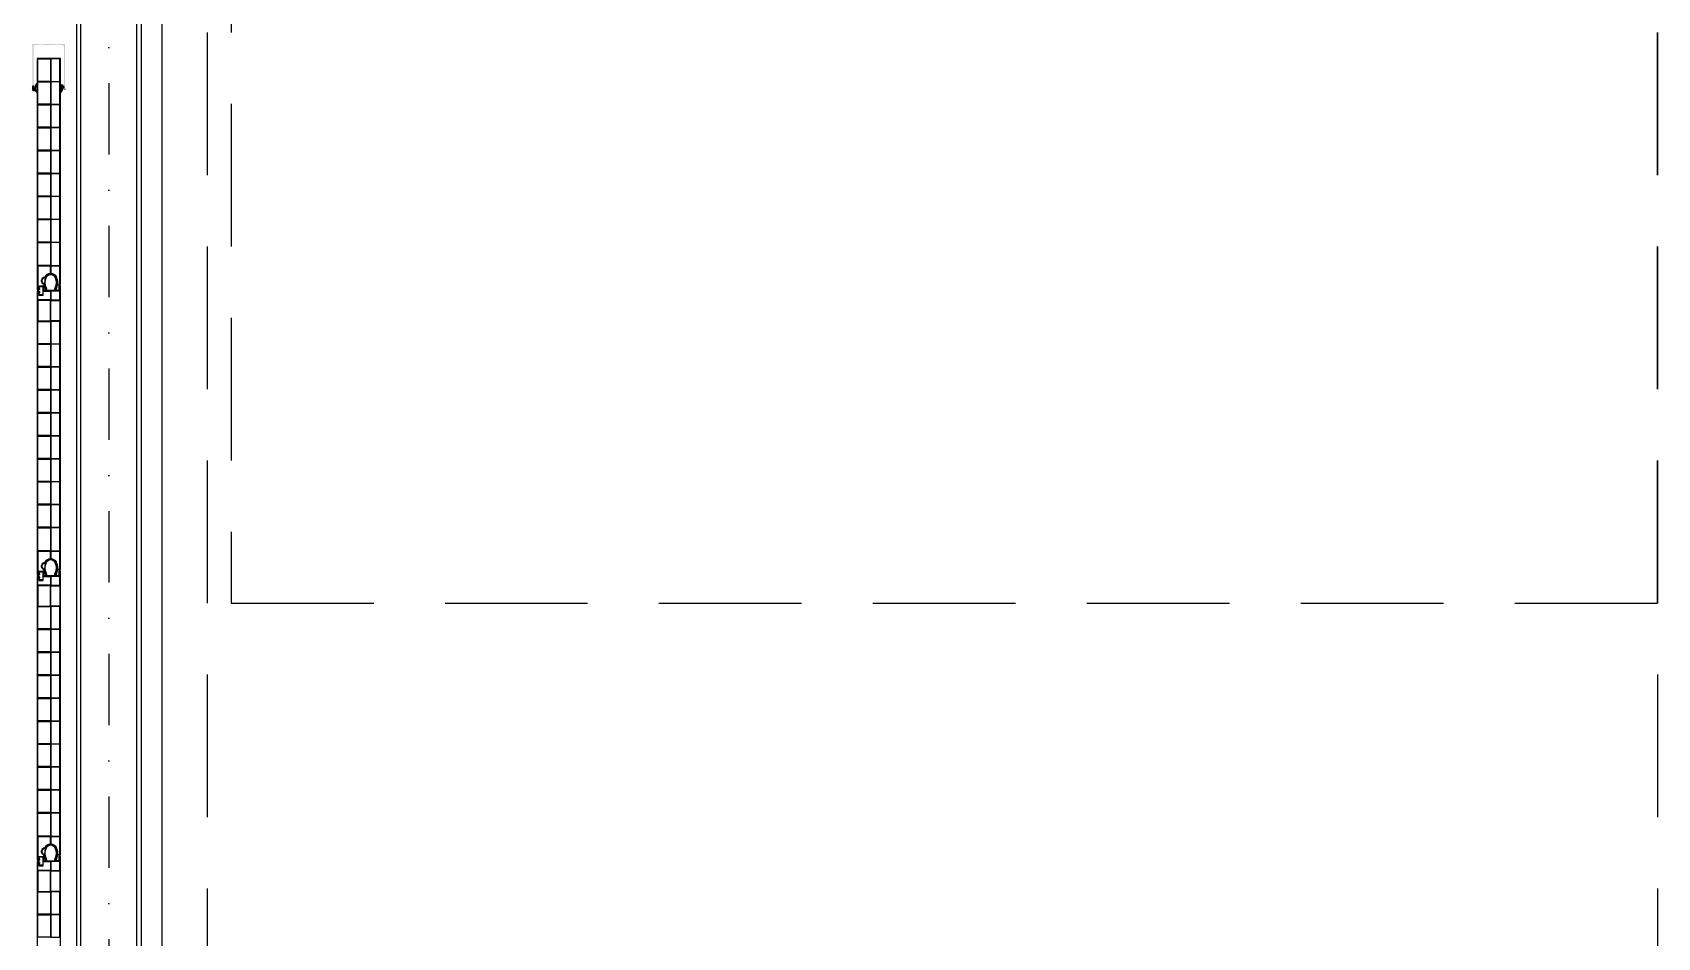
# Model space of a CAD drawing. Header units: millimetres. Extents: x -10134 to 185601, y -10232 to 93662.
# Drawn here: x 29957 to 32805, y 68924 to 70511 of the extents above; entities that cross this region are included whole.
import ezdxf

# ---------------------------------------------------------------- set-up
doc = ezdxf.new("R2010")
doc.units = ezdxf.units.MM
doc.header["$LTSCALE"] = 100
doc.linetypes.add('B0301', pattern=[2.5, 1.25, -0.625, 0, -0.625])
doc.linetypes.add('B0403', pattern=[3.75, 2.5, -1.25])
for name, color, linetype in [('A--L21', 8, 'Continuous'), ('A--L31', 8, 'Continuous'), ('A--L32', 8, 'Continuous'), ('AL$7A---_STRAMIEN', 1, 'Continuous')]:
    doc.layers.add(name, color=color, linetype=linetype)
pattern_1 = [(135, (30079.8289, 70292.54143), (0.3535534, 0.3535534), []), (45, (30079.8289, 70292.54143), (1.0606602, 0.3535534), [1.25, -0.75])]

msp = doc.modelspace()

# ---------------------------------------------------------------- hatches: boundary and pattern name
at = {"layer": 'A--L21'}
h = msp.add_hatch(dxfattribs=at)
h.set_pattern_fill('ANSI33', color=256, scale=4, angle=-90, style=0)
h.set_pattern_definition([(135, (30079.8289, 70292.5414), (0.7071068, 0.7071068), []), (135, (30079.1218, 70292.5414), (0.7071068, 0.7071068), [0.5, -0.25])])
edge = h.paths.add_edge_path()
edge.add_arc((29977.1, 70490.4), 0.2, 90, 135.0013, ccw=False)
edge.add_line((29977.1, 70490.6), (29985.1, 70490.6))
edge.add_arc((29985.1, 70490.4), 0.2, 45.0005, 90, ccw=False)
edge.add_line((29985.3, 70490.6), (29985.4, 70490.5))
edge.add_arc((29985.5, 70490.6), 0.2, 225.0005, 314.9995)
edge.add_line((29985.7, 70490.5), (29985.8, 70490.6))
edge.add_arc((29985.9, 70490.4), 0.2, 90, 134.9995, ccw=False)
edge.add_line((29985.9, 70490.6), (29993.9, 70490.6))
edge.add_arc((29993.9, 70490.4), 0.2, 44.9987, 90, ccw=False)
edge.add_line((29994.1, 70490.6), (29994.5, 70490.2))
edge.add_arc((29994.6, 70490.3), 0.2, 224.9987, 270)
edge.add_line((29994.6, 70490.1), (30003.4, 70490.1))
edge.add_arc((30003.4, 70490.3), 0.2, 270, 314.9995)
edge.add_line((30003.6, 70490.2), (30004, 70490.6))
edge.add_arc((30004.1, 70490.4), 0.2, 90, 134.9995, ccw=False)
edge.add_line((30004.1, 70490.6), (30013.8, 70490.6))
edge.add_arc((30013.8, 70490.4), 0.2, 0, 90, ccw=False)
edge.add_line((30014, 70490.4), (30014, 70410.8))
edge.add_arc((30013.8, 70410.8), 0.2, -90, 0, ccw=False)
edge.add_line((30013.8, 70410.6), (30009.5, 70410.6))
edge.add_arc((30009.5, 70410.8), 0.2, 180, 270, ccw=False)
edge.add_line((30009.3, 70410.8), (30009.3, 70413.4))
edge.add_arc((30009.5, 70413.4), 0.2, 90, 180, ccw=False)
edge.add_line((30009.5, 70413.6), (30010.1, 70413.6))
edge.add_arc((30010.1, 70413.4), 0.2, 0, 90, ccw=False)
edge.add_line((30010.3, 70413.4), (30010.3, 70412.3))
edge.add_arc((30010.5, 70412.3), 0.2, 180, 270)
edge.add_line((30010.5, 70412.1), (30012.3, 70412.1))
edge.add_arc((30012.3, 70412.3), 0.2, 270, 360)
edge.add_line((30012.5, 70412.3), (30012.5, 70417.4))
edge.add_arc((30012.3, 70417.4), 0.2, 0, 90)
edge.add_line((30012.3, 70417.6), (30010.5, 70417.6))
edge.add_arc((30010.5, 70417.4), 0.2, 90, 180)
edge.add_line((30010.3, 70417.4), (30010.3, 70416.3))
edge.add_arc((30010.1, 70416.3), 0.2, -90, 0, ccw=False)
edge.add_line((30010.1, 70416.1), (30009.5, 70416.1))
edge.add_arc((30009.5, 70416.3), 0.2, 180, 270, ccw=False)
edge.add_line((30009.3, 70416.3), (30009.3, 70420.4))
edge.add_arc((30009.5, 70420.4), 0.2, 90, 180, ccw=False)
edge.add_line((30009.5, 70420.6), (30010.1, 70420.6))
edge.add_arc((30010.1, 70420.4), 0.2, 0, 90, ccw=False)
edge.add_line((30010.3, 70420.4), (30010.3, 70419.3))
edge.add_arc((30010.5, 70419.3), 0.2, 180, 270)
edge.add_line((30010.5, 70419.1), (30011.8, 70419.1))
edge.add_arc((30011.8, 70419.3), 0.2, 270, 360)
edge.add_line((30012, 70419.3), (30012, 70486.7))
edge.add_arc((30011.8, 70486.7), 0.2, 0, 45.0004)
edge.add_line((30012, 70486.9), (30010.3, 70488.6))
edge.add_arc((30010.1, 70488.4), 0.2, 45.0004, 90)
edge.add_line((30010.1, 70488.6), (29960.9, 70488.6))
edge.add_arc((29960.9, 70488.4), 0.2, 90, 135)
edge.add_line((29960.8, 70488.6), (29959.1, 70486.9))
edge.add_arc((29959.2, 70486.7), 0.2, 135, 180)
edge.add_line((29959, 70486.7), (29959, 70419.3))
edge.add_arc((29959.2, 70419.3), 0.2, 180, 270)
edge.add_line((29959.2, 70419.1), (29960.3, 70419.1))
edge.add_arc((29960.3, 70419.3), 0.2, 270, 360)
edge.add_line((29960.5, 70419.3), (29960.5, 70420.4))
edge.add_arc((29960.7, 70420.4), 0.2, 90, 180, ccw=False)
edge.add_line((29960.7, 70420.6), (29961.3, 70420.6))
edge.add_arc((29961.3, 70420.4), 0.2, 0, 90, ccw=False)
edge.add_line((29961.5, 70420.4), (29961.5, 70417.8))
edge.add_arc((29961.3, 70417.8), 0.2, -90, 0, ccw=False)
edge.add_line((29961.3, 70417.6), (29960.7, 70417.6))
edge.add_arc((29960.7, 70417.4), 0.2, 90, 180)
edge.add_line((29960.5, 70417.4), (29960.5, 70411.8))
edge.add_arc((29960.7, 70411.8), 0.2, 180.0068, 320.5866)
edge.add_line((29960.9, 70411.7), (29961.2, 70412))
edge.add_arc((29961.3, 70411.9), 0.2, 0.0012, 140.5811, ccw=False)
edge.add_line((29961.5, 70411.9), (29961.5, 70410.8))
edge.add_arc((29961.3, 70410.8), 0.2, -90, 0, ccw=False)
edge.add_line((29961.3, 70410.6), (29959.2, 70410.6))
edge.add_arc((29959.2, 70410.8), 0.2, 180, 270, ccw=False)
edge.add_line((29959, 70410.8), (29959, 70417.4))
edge.add_arc((29958.8, 70417.4), 0.2, 0, 90)
edge.add_line((29958.8, 70417.6), (29957.2, 70417.6))
edge.add_arc((29957.2, 70417.8), 0.2, 180, 270, ccw=False)
edge.add_line((29957, 70417.8), (29957, 70490.4))
edge.add_arc((29957.2, 70490.4), 0.2, 90, 180, ccw=False)
edge.add_line((29957.2, 70490.6), (29966.9, 70490.6))
edge.add_arc((29966.9, 70490.4), 0.2, 45.0003, 90, ccw=False)
edge.add_line((29967.1, 70490.6), (29967.5, 70490.2))
edge.add_arc((29967.6, 70490.3), 0.2, 225.0003, 270)
edge.add_line((29967.6, 70490.1), (29976.4, 70490.1))
edge.add_arc((29976.4, 70490.3), 0.2, 270, 315.0013)
edge.add_line((29976.6, 70490.2), (29977, 70490.6))
h = msp.add_hatch(dxfattribs=at)
h.set_pattern_fill('ANSI38', color=256, scale=4, angle=-90, style=0)
h.set_pattern_definition(pattern_1)
edge = h.paths.add_edge_path()
edge.add_arc((29963.9, 70409.6), 0.8, 180, 281.7228, ccw=False)
edge.add_line((29963.1, 70409.6), (29963.1, 70414))
edge.add_arc((29964.1, 70414), 1, 121.2319, 180, ccw=False)
edge.add_line((29963.6, 70414.8), (29964.7, 70419.5))
edge.add_arc((29964.1, 70421.4), 2, 287.6964, 360)
edge.add_arc((29965.6, 70421.4), 0.52, 2.1717, 175.8146)
edge.add_arc((29963.8, 70421.9), 1.37, 275.3959, 340.3967, ccw=False)
edge.add_arc((29972.6, 70412.5), 11.8, 137.6396, 180.4908)
edge.add_arc((29961, 70412.4), 0.202, 166.3325, 323.6607)
edge.add_line((29961.2, 70412.2), (29961.3, 70412.4))
edge.add_arc((29961.4, 70412.3), 0.2, 0, 141.3572, ccw=False)
edge.add_line((29961.6, 70412.3), (29961.6, 70410.6))
edge.add_arc((29961.4, 70410.6), 0.2, -90, 0, ccw=False)
edge.add_line((29961.4, 70410.4), (29959.7, 70410.4))
edge.add_arc((29959.5, 70411.4), 1.09, 158.6265, 279.1681, ccw=False)
edge.add_arc((29949.4, 70414.6), 9.57, 343.2293, 371.3116)
edge.add_arc((29958.5, 70416.4), 0.3, 17.1577, 90)
edge.add_line((29958.5, 70416.7), (29957.6, 70416.7))
edge.add_arc((29957.6, 70416.3), 0.4, 87.7835, 170.8473)
edge.add_line((29957.2, 70416.4), (29957, 70410.6))
edge.add_arc((29959, 70410.6), 2, 179.9852, 261.4074)
edge.add_line((29958.7, 70408.7), (29961.9, 70408.5))
edge.add_arc((29961.9, 70406.5), 2, 51.4159, 89.4872, ccw=False)
edge.add_line((29963.1, 70408.1), (29965.5, 70402.7))
edge.add_arc((29965.8, 70403), 0.4, 227.7041, 412.9707)
edge.add_line((29966, 70403.3), (29964.1, 70408.8))
h = msp.add_hatch(dxfattribs=at)
h.set_pattern_fill('ANSI38', color=256, scale=4, angle=-90, style=0)
h.set_pattern_definition(pattern_1)
edge = h.paths.add_edge_path(flags=16)
edge.add_line((30009.6, 70415.5), (30010.8, 70415.5))
edge.add_arc((30010.8, 70414.9), 0.6, -90, 90, ccw=False)
edge.add_line((30010.8, 70414.3), (30009.6, 70414.3))
edge.add_arc((30009.6, 70414.9), 0.6, 90, 270, ccw=False)
edge = h.paths.add_edge_path()
edge.add_arc((30006.5, 70418.3), 0.2, 117.2079, 232.6811, ccw=False)
edge.add_line((30006.4, 70418.5), (30007.5, 70419.1))
edge.add_line((30007.5, 70419.1), (30009.3, 70419.1))
edge.add_line((30009.3, 70419.1), (30009.3, 70416.7))
edge.add_arc((30009.3, 70416.4), 0.3, 90, 270)
edge.add_line((30009.3, 70416.1), (30010.8, 70416.1))
edge.add_arc((30010.8, 70416.3), 0.2, 270, 328.5358)
edge.add_line((30010.9, 70416.2), (30011, 70416.6))
edge.add_arc((30011.2, 70416.5), 0.2, 38.9084, 158.4165, ccw=False)
edge.add_line((30011.4, 70416.6), (30012, 70415.5))
edge.add_arc((30011.2, 70414.9), 1, 0, 37.8384, ccw=False)
edge.add_arc((30011.2, 70414.9), 1, -37.8384, 0, ccw=False)
edge.add_line((30012, 70414.3), (30011.4, 70413.1))
edge.add_arc((30011.2, 70413.2), 0.2, 201.5835, 321.0916, ccw=False)
edge.add_line((30011, 70413.1), (30010.9, 70413.5))
edge.add_arc((30010.8, 70413.4), 0.2, 31.4642, 90)
edge.add_line((30010.8, 70413.6), (30009.3, 70413.6))
edge.add_arc((30009.3, 70413.3), 0.3, 90, 270)
edge.add_line((30009.3, 70413), (30009.3, 70410.8))
edge.add_line((30009.3, 70410.8), (30006.6, 70405.7))
edge.add_arc((30006.4, 70406), 0.4, 131.0631, 305.8028, ccw=False)
edge.add_line((30006.1, 70406.3), (30006.8, 70411))
edge.add_arc((30005.9, 70412), 1.4, 313.6258, 407.8227)
edge.add_line((30006.8, 70413), (30006, 70414))
edge.add_arc((30006.2, 70414.2), 0.3, 66.9851, 224.0274, ccw=False)
edge.add_line((30006.4, 70414.5), (30007.1, 70413.7))
edge.add_arc((30007.3, 70413.8), 0.2, 229.0045, 360)
edge.add_line((30007.5, 70413.8), (30007.5, 70415))
edge.add_arc((30007.3, 70415), 0.2, 0, 57.3588)
edge.add_line((30007.4, 70415.2), (30006.4, 70416))
edge.add_arc((30006.5, 70416.1), 0.2, 126.9463, 233.7597, ccw=False)
edge.add_line((30006.4, 70416.3), (30007.4, 70417))
edge.add_arc((30007.3, 70417.2), 0.2, 293.1061, 426.8939)
edge.add_line((30007.4, 70417.4), (30006.4, 70418.2))

# ---------------------------------------------------------------- linework, layer by layer
at = {"layer": 'A--L21', "linetype": 'B0403'}
msp.add_line((30264, 45510.6), (30264, 87810.6), dxfattribs=at)
at = {"layer": 'A--L21'}
for p, q in [((30006, 70465.2), (29965.3, 70465.2)), ((30014, 70410.9), (30014, 70412.1))]:
    msp.add_line(p, q, dxfattribs=at)
at = {"layer": 'A--L21', "linetype": 'B0403'}
msp.add_lwpolyline([(30305, 69510.6), (32805, 69510.6), (32805, 71510.6), (30305, 71510.6)], close=True, dxfattribs=at)
at = {"layer": 'A--L21'}
for points in [[(29965.3, 70465.2), (29965.3, 70059.7), (29968.2, 70059.7, 0.615588), (29969.5, 70062.1, -0.001528), (29968.6, 70063.3, -0.603288), (29969.6, 70065.6), (29974.7, 70065.6, -0.414214), (29974.9, 70065.4), (29974.9, 70058.4, 0.414214), (29975.1, 70058.2), (29978.9, 70058.2, 0.230022), (29980.3, 70059, 0.182419), (29980.4, 70060.3, -0.086574), (29977.9, 70069.4)], [(29977.7, 70069.6, -0.786352), (29979.8, 70081.5, 0.289246), (29980, 70081.6, -0.649582), (29997.3, 70082.3, -0.228645), (29997.8, 70062.8, 0.241202), (29998, 70059.2, 0.267949), (29999.7, 70058.2), (30003.2, 70058.2, 0.414214), (30004.8, 70059.7), (30004.8, 70069.4), (30006, 70069.4), (30006, 70465.2)], [(29998.2, 70082.8, -0.228645), (29998.8, 70062.4, 0.106177), (29998.5, 70061.1, 0.414214), (30000.4, 70059.2), (30002.2, 70059.2, 0.414214), (30003.8, 70060.7), (30003.8, 70070.4), (30005, 70070.4), (30005, 70075.5), (30005, 70101.2), (29989, 70101.2), (29989, 70088.6, -0.279737), (29998.2, 70082.8)], [(29977.7, 69569.6, -0.786352), (29979.8, 69581.5, 0.289246), (29980, 69581.6, -0.649582), (29997.3, 69582.3, -0.228645), (29997.8, 69562.8, 0.241202), (29998, 69559.2, 0.267949), (29999.7, 69558.2), (30003.2, 69558.2, 0.414214), (30004.8, 69559.7), (30004.8, 69569.4), (30006, 69569.4), (30006, 70066.6), (30005, 70066.6), (30005, 70058.5), (29998.7, 70058.5, -0.614899), (29996.9, 70062, 0.235201), (29997.2, 70082.3, 0.299118), (29988.8, 70087.7, 0.299118), (29980.5, 70082.3, 0.235201), (29980.7, 70062, -0.614899), (29978.9, 70058.5), (29974.9, 70058.5), (29974.9, 70051.1), (29969.7, 70051.1, -0.538226), (29968.4, 70053.2, -0.051879), (29969.6, 70054.4, 0.668905), (29968.4, 70056.9), (29965.3, 70056.9), (29965.3, 69559.7), (29968.2, 69559.7, 0.615588), (29969.5, 69562.1, -0.001528), (29968.6, 69563.3, -0.603288), (29969.6, 69565.6), (29974.7, 69565.6, -0.414214), (29974.9, 69565.4), (29974.9, 69558.4, 0.414214), (29975.1, 69558.2), (29978.9, 69558.2, 0.230022), (29980.3, 69559, 0.182419), (29980.4, 69560.3, -0.086574), (29977.9, 69569.4)], [(29981.5, 70081.9, -0.299118), (29988.8, 70086.7, -0.299118), (29996.2, 70081.9, -0.232962), (29996.1, 70062.6, 0.291468), (29995.9, 70059.1, -0.569521), (29995.5, 70058.5), (29982.2, 70058.5, -0.569521), (29981.8, 70059.1, 0.280699), (29981.6, 70062.5, -0.235201), (29981.4, 70081.8, -0.235201)], [(29977.7, 69069.6, -0.786352), (29979.8, 69081.5, 0.289246), (29980, 69081.6, -0.649582), (29997.3, 69082.3, -0.228645), (29997.8, 69062.8, 0.241202), (29998, 69059.2, 0.267949), (29999.7, 69058.2), (30003.2, 69058.2, 0.414214), (30004.8, 69059.7), (30004.8, 69069.4), (30006, 69069.4), (30006, 69566.6), (30005, 69566.6), (30005, 69558.5), (29998.7, 69558.5, -0.614899), (29996.9, 69562, 0.235201), (29997.2, 69582.3, 0.299118), (29988.8, 69587.7, 0.299118), (29980.5, 69582.3, 0.235201), (29980.7, 69562, -0.614899), (29978.9, 69558.5), (29974.9, 69558.5), (29974.9, 69551.1), (29969.7, 69551.1, -0.538226), (29968.4, 69553.2, -0.051879), (29969.6, 69554.4, 0.668905), (29968.4, 69556.9), (29965.3, 69556.9), (29965.3, 69059.7), (29968.2, 69059.7, 0.615588), (29969.5, 69062.1, -0.001528), (29968.6, 69063.3, -0.603288), (29969.6, 69065.6), (29974.7, 69065.6, -0.414214), (29974.9, 69065.4), (29974.9, 69058.4, 0.414214), (29975.1, 69058.2), (29978.9, 69058.2, 0.230022), (29980.3, 69059, 0.182419), (29980.4, 69060.3, -0.086574), (29977.9, 69069.4)], [(29981.5, 69581.9, -0.299118), (29988.8, 69586.7, -0.299118), (29996.2, 69581.9, -0.232962), (29996.1, 69562.6, 0.291468), (29995.9, 69559.1, -0.569521), (29995.5, 69558.5), (29982.2, 69558.5, -0.569521), (29981.8, 69559.1, 0.280699), (29981.6, 69562.5, -0.235201), (29981.4, 69581.8, -0.235201)], [(29998.2, 69582.8, -0.228645), (29998.8, 69562.4, 0.106177), (29998.5, 69561.1, 0.414214), (30000.4, 69559.2), (30002.2, 69559.2, 0.414214), (30003.8, 69560.7), (30003.8, 69570.4), (30005, 69570.4), (30005, 69575.5), (30005, 69601.2), (29989, 69601.2), (29989, 69588.6, -0.279737), (29998.2, 69582.8)], [(29998.2, 69082.8, -0.228645), (29998.8, 69062.4, 0.106177), (29998.5, 69061.1, 0.414214), (30000.4, 69059.2), (30002.2, 69059.2, 0.414214), (30003.8, 69060.7), (30003.8, 69070.4), (30005, 69070.4), (30005, 69075.5), (30005, 69101.2), (29989, 69101.2), (29989, 69088.6, -0.279737), (29998.2, 69082.8)], [(30006, 68569.4), (30006, 69066.6), (30005, 69066.6), (30005, 69058.5), (29998.7, 69058.5, -0.614899), (29996.9, 69062, 0.235201), (29997.2, 69082.3, 0.299118), (29988.8, 69087.7, 0.299118), (29980.5, 69082.3, 0.235201), (29980.7, 69062, -0.614899), (29978.9, 69058.5), (29974.9, 69058.5), (29974.9, 69051.1), (29969.7, 69051.1, -0.538226), (29968.4, 69053.2, -0.051879), (29969.6, 69054.4, 0.668905), (29968.4, 69056.9), (29965.3, 69056.9), (29965.3, 68559.7)], [(29981.5, 69081.9, -0.299118), (29988.8, 69086.7, -0.299118), (29996.2, 69081.9, -0.232962), (29996.1, 69062.6, 0.291468), (29995.9, 69059.1, -0.569521), (29995.5, 69058.5), (29982.2, 69058.5, -0.569521), (29981.8, 69059.1, 0.280699), (29981.6, 69062.5, -0.235201), (29981.4, 69081.8, -0.235201)]]:
    msp.add_lwpolyline(points, format="xyb", dxfattribs=at)
for points in [[(29988.4, 70425), (29966.3, 70425), (29966.3, 70464.2), (29988.4, 70464.2)], [(30005, 70464.2), (29989, 70464.2), (29989, 70425), (30005, 70425)], [(29988.4, 70384.8), (29966.3, 70384.8), (29966.3, 70424), (29988.4, 70424)], [(30005, 70424), (29989, 70424), (29989, 70384.8), (30005, 70384.8)], [(29988.4, 70344.6), (29966.3, 70344.6), (29966.3, 70383.8), (29988.4, 70383.8)], [(30005, 70383.8), (29989, 70383.8), (29989, 70344.6), (30005, 70344.6)], [(29988.4, 70304.3), (29966.3, 70304.3), (29966.3, 70343.5), (29988.4, 70343.5)], [(30005, 70343.5), (29989, 70343.5), (29989, 70304.3), (30005, 70304.3)], [(29988.4, 70264.1), (29966.3, 70264.1), (29966.3, 70303.3), (29988.4, 70303.3)], [(30005, 70303.3), (29989, 70303.3), (29989, 70264.1), (30005, 70264.1)], [(29988.4, 70223.9), (29966.3, 70223.9), (29966.3, 70263.1), (29988.4, 70263.1)], [(30005, 70263.1), (29989, 70263.1), (29989, 70223.9), (30005, 70223.9)], [(29988.4, 70183.7), (29966.3, 70183.7), (29966.3, 70222.9), (29988.4, 70222.9)], [(30005, 70222.9), (29989, 70222.9), (29989, 70183.7), (30005, 70183.7)], [(29988.4, 70143.4), (29966.3, 70143.4), (29966.3, 70182.6), (29988.4, 70182.6)], [(30005, 70182.6), (29989, 70182.6), (29989, 70143.4), (30005, 70143.4)], [(29988.4, 70102.2), (29966.3, 70102.2), (29966.3, 70142.4), (29988.4, 70142.4)], [(30005, 70142.4), (29989, 70142.4), (29989, 70102.2), (30005, 70102.2)], [(29966.3, 70041.1), (29966.3, 70005.4), (29988.4, 70005.4), (29988.4, 70041.1)], [(30005, 70057.4), (29989, 70057.4), (29989, 70042.2), (30005, 70042.2)], [(30005, 70005.4), (29989, 70005.4), (29989, 70041.1), (30005, 70041.1)], [(29988.4, 69965.2), (29966.3, 69965.2), (29966.3, 70004.4), (29988.4, 70004.4)], [(30005, 70004.4), (29989, 70004.4), (29989, 69965.2), (30005, 69965.2)], [(29988.4, 69925), (29966.3, 69925), (29966.3, 69964.2), (29988.4, 69964.2)], [(30005, 69964.2), (29989, 69964.2), (29989, 69925), (30005, 69925)], [(29988.4, 69884.8), (29966.3, 69884.8), (29966.3, 69924), (29988.4, 69924)], [(30005, 69924), (29989, 69924), (29989, 69884.8), (30005, 69884.8)], [(29988.4, 69844.6), (29966.3, 69844.6), (29966.3, 69883.8), (29988.4, 69883.8)], [(30005, 69883.8), (29989, 69883.8), (29989, 69844.6), (30005, 69844.6)], [(29988.4, 69804.3), (29966.3, 69804.3), (29966.3, 69843.5), (29988.4, 69843.5)], [(30005, 69843.5), (29989, 69843.5), (29989, 69804.3), (30005, 69804.3)], [(29988.4, 69764.1), (29966.3, 69764.1), (29966.3, 69803.3), (29988.4, 69803.3)], [(30005, 69803.3), (29989, 69803.3), (29989, 69764.1), (30005, 69764.1)], [(29988.4, 69723.9), (29966.3, 69723.9), (29966.3, 69763.1), (29988.4, 69763.1)], [(30005, 69763.1), (29989, 69763.1), (29989, 69723.9), (30005, 69723.9)], [(29988.4, 69683.7), (29966.3, 69683.7), (29966.3, 69722.9), (29988.4, 69722.9)], [(30005, 69722.9), (29989, 69722.9), (29989, 69683.7), (30005, 69683.7)], [(29988.4, 69643.4), (29966.3, 69643.4), (29966.3, 69682.6), (29988.4, 69682.6)], [(30005, 69682.6), (29989, 69682.6), (29989, 69643.4), (30005, 69643.4)], [(29988.4, 69602.2), (29966.3, 69602.2), (29966.3, 69642.4), (29988.4, 69642.4)], [(30005, 69642.4), (29989, 69642.4), (29989, 69602.2), (30005, 69602.2)], [(30005, 69557.4), (29989, 69557.4), (29989, 69542.2), (30005, 69542.2)], [(29966.3, 69541.1), (29966.3, 69505.4), (29988.4, 69505.4), (29988.4, 69541.1)], [(30005, 69505.4), (29989, 69505.4), (29989, 69541.1), (30005, 69541.1)], [(29988.4, 69465.2), (29966.3, 69465.2), (29966.3, 69504.4), (29988.4, 69504.4)], [(30005, 69504.4), (29989, 69504.4), (29989, 69465.2), (30005, 69465.2)], [(29988.4, 69425), (29966.3, 69425), (29966.3, 69464.2), (29988.4, 69464.2)], [(30005, 69464.2), (29989, 69464.2), (29989, 69425), (30005, 69425)], [(29988.4, 69384.8), (29966.3, 69384.8), (29966.3, 69424), (29988.4, 69424)], [(30005, 69424), (29989, 69424), (29989, 69384.8), (30005, 69384.8)], [(29988.4, 69344.6), (29966.3, 69344.6), (29966.3, 69383.8), (29988.4, 69383.8)], [(30005, 69383.8), (29989, 69383.8), (29989, 69344.6), (30005, 69344.6)], [(29988.4, 69304.3), (29966.3, 69304.3), (29966.3, 69343.5), (29988.4, 69343.5)], [(30005, 69343.5), (29989, 69343.5), (29989, 69304.3), (30005, 69304.3)], [(29988.4, 69264.1), (29966.3, 69264.1), (29966.3, 69303.3), (29988.4, 69303.3)], [(30005, 69303.3), (29989, 69303.3), (29989, 69264.1), (30005, 69264.1)], [(29988.4, 69223.9), (29966.3, 69223.9), (29966.3, 69263.1), (29988.4, 69263.1)], [(30005, 69263.1), (29989, 69263.1), (29989, 69223.9), (30005, 69223.9)], [(29988.4, 69183.7), (29966.3, 69183.7), (29966.3, 69222.9), (29988.4, 69222.9)], [(30005, 69222.9), (29989, 69222.9), (29989, 69183.7), (30005, 69183.7)], [(29988.4, 69143.4), (29966.3, 69143.4), (29966.3, 69182.6), (29988.4, 69182.6)], [(30005, 69182.6), (29989, 69182.6), (29989, 69143.4), (30005, 69143.4)], [(29988.4, 69102.2), (29966.3, 69102.2), (29966.3, 69142.4), (29988.4, 69142.4)], [(30005, 69142.4), (29989, 69142.4), (29989, 69102.2), (30005, 69102.2)], [(29966.3, 69041.1), (29966.3, 69005.4), (29988.4, 69005.4), (29988.4, 69041.1)], [(30005, 69057.4), (29989, 69057.4), (29989, 69042.2), (30005, 69042.2)], [(30005, 69005.4), (29989, 69005.4), (29989, 69041.1), (30005, 69041.1)], [(29988.4, 68965.2), (29966.3, 68965.2), (29966.3, 69004.4), (29988.4, 69004.4)], [(30005, 69004.4), (29989, 69004.4), (29989, 68965.2), (30005, 68965.2)], [(29988.4, 68925), (29966.3, 68925), (29966.3, 68964.2), (29988.4, 68964.2)], [(30005, 68964.2), (29989, 68964.2), (29989, 68925), (30005, 68925)]]:
    msp.add_lwpolyline(points, close=True, dxfattribs=at)
at = {"layer": 'A--L21', "linetype": 'Continuous'}
for points in [[(29964.1, 70408.8, -0.475492), (29963.1, 70409.6), (29963.1, 70414, -0.262197), (29963.6, 70414.8), (29964.7, 70419.5, 0.326385), (29966.1, 70421.4, 0.946007), (29965.1, 70421.4, -0.291477), (29963.9, 70420.5, 0.189183), (29960.8, 70412.4, 0.819425), (29961.2, 70412.2), (29961.3, 70412.4, -0.70907), (29961.6, 70412.3), (29961.6, 70410.6, -0.414214), (29961.4, 70410.4), (29959.7, 70410.4, -0.580505), (29958.5, 70411.8, 0.123149), (29958.7, 70416.5, 0.328988), (29958.5, 70416.7), (29957.6, 70416.7, 0.379185), (29957.2, 70416.4), (29957, 70410.6, 0.371014), (29958.7, 70408.7), (29961.9, 70408.5, -0.167663), (29963.1, 70408.1), (29965.5, 70402.7, 1.047049), (29966, 70403.3)], [(30006.4, 70418.2, -0.551308), (30006.4, 70418.5), (30007.5, 70419.1), (30009.3, 70419.1), (30009.3, 70416.7, 1), (30009.3, 70416.1), (30010.8, 70416.1, 0.261114), (30010.9, 70416.2), (30011, 70416.6, -0.574492), (30011.4, 70416.6), (30012, 70415.5, -0.166618), (30012.2, 70414.9, -0.166618), (30012, 70414.3), (30011.4, 70413.1, -0.574492), (30011, 70413.1), (30010.9, 70413.5, 0.261114), (30010.8, 70413.6), (30009.3, 70413.6, 1), (30009.3, 70413), (30009.3, 70410.8), (30006.6, 70405.7, -0.955117), (30006.1, 70406.3), (30006.8, 70411, 0.435835), (30006.8, 70413), (30006, 70414, -0.817342), (30006.4, 70414.5), (30007.1, 70413.7, 0.643194), (30007.5, 70413.8), (30007.5, 70415, 0.255635), (30007.4, 70415.2), (30006.4, 70416, -0.503021), (30006.4, 70416.3), (30007.4, 70417, 0.660555), (30007.4, 70417.4)], [(30009.6, 70415.5), (30010.8, 70415.5, -1), (30010.8, 70414.3), (30009.6, 70414.3, -1)]]:
    msp.add_lwpolyline(points, format="xyb", close=True, dxfattribs=at)
at = {"layer": 'A--L21'}
for points in [[(29969.6, 70066.6), (29975.7, 70066.6, -0.414214), (29975.9, 70066.4), (29975.9, 70059.2), (29978.4, 70059.2, 0.552588), (29979.3, 70060.5, -0.086098), (29976.9, 70068.9, -0.731767), (29979.2, 70082.5, -0.283426), (29988.4, 70088.6), (29988.4, 70101.2), (29966.3, 70101.2), (29966.3, 70075.5), (29966.3, 70060.7), (29968.5, 70060.7, 0.695606), (29968.8, 70061.5, -0.105395), (29967.8, 70062.5, -0.031809), (29967.5, 70063.4, -0.53387)], [(29969.7, 70050), (29975.9, 70050), (29975.9, 70057.4), (29988.4, 70057.4), (29988.4, 70042.2), (29966.3, 70042.2), (29966.3, 70055.9), (29968.6, 70055.9, -0.652088), (29968.9, 70055.2, 0.105395), (29967.9, 70054.1, 0.031809), (29967.5, 70053.3, 0.53387)], [(29969.6, 69566.6), (29975.7, 69566.6, -0.414214), (29975.9, 69566.4), (29975.9, 69559.2), (29978.4, 69559.2, 0.552588), (29979.3, 69560.5, -0.086098), (29976.9, 69568.9, -0.731767), (29979.2, 69582.5, -0.283426), (29988.4, 69588.6), (29988.4, 69601.2), (29966.3, 69601.2), (29966.3, 69575.5), (29966.3, 69560.7), (29968.5, 69560.7, 0.695606), (29968.8, 69561.5, -0.105395), (29967.8, 69562.5, -0.031809), (29967.5, 69563.4, -0.53387)], [(29969.7, 69550), (29975.9, 69550), (29975.9, 69557.4), (29988.4, 69557.4), (29988.4, 69542.2), (29966.3, 69542.2), (29966.3, 69555.9), (29968.6, 69555.9, -0.652088), (29968.9, 69555.2, 0.105395), (29967.9, 69554.1, 0.031809), (29967.5, 69553.3, 0.53387)], [(29969.6, 69066.6), (29975.7, 69066.6, -0.414214), (29975.9, 69066.4), (29975.9, 69059.2), (29978.4, 69059.2, 0.552588), (29979.3, 69060.5, -0.086098), (29976.9, 69068.9, -0.731767), (29979.2, 69082.5, -0.283426), (29988.4, 69088.6), (29988.4, 69101.2), (29966.3, 69101.2), (29966.3, 69075.5), (29966.3, 69060.7), (29968.5, 69060.7, 0.695606), (29968.8, 69061.5, -0.105395), (29967.8, 69062.5, -0.031809), (29967.5, 69063.4, -0.53387)], [(29969.7, 69050), (29975.9, 69050), (29975.9, 69057.4), (29988.4, 69057.4), (29988.4, 69042.2), (29966.3, 69042.2), (29966.3, 69055.9), (29968.6, 69055.9, -0.652088), (29968.9, 69055.2, 0.105395), (29967.9, 69054.1, 0.031809), (29967.5, 69053.3, 0.53387)]]:
    msp.add_lwpolyline(points, format="xyb", close=True, dxfattribs=at)
for centre in [(29977.7, 70069.4), (29977.7, 69569.4), (29977.7, 69069.4)]:
    msp.add_arc(centre, 0.204, 5.5122, 66.5563, dxfattribs=at)
at = {"layer": 'A--L31'}
for p, q in [((30042, 68130.6), (30042, 72890.6)), ((30140, 68130.6), (30140, 72890.6))]:
    msp.add_line(p, q, dxfattribs=at)
msp.add_lwpolyline([(30148, 72890.6), (30034, 72890.6), (30034, 68130.6), (30148, 68130.6)], close=True, dxfattribs=at)
at = {"layer": 'A--L32', "linetype": 'B0403'}
msp.add_lwpolyline([(29984, 78010.6), (32805, 78010.6), (32805, 28045.3), (29984, 28045.3)], dxfattribs=at)
at = {"layer": 'AL$7A---_STRAMIEN'}
msp.add_line((30184, 1020.6), (30184, 92366.9), dxfattribs=at)
at = {"layer": 'AL$7A---_STRAMIEN', "linetype": 'B0301'}
msp.add_line((30091, 72923), (30091, 68099.1), dxfattribs=at)

doc.saveas('drawing.dxf')
